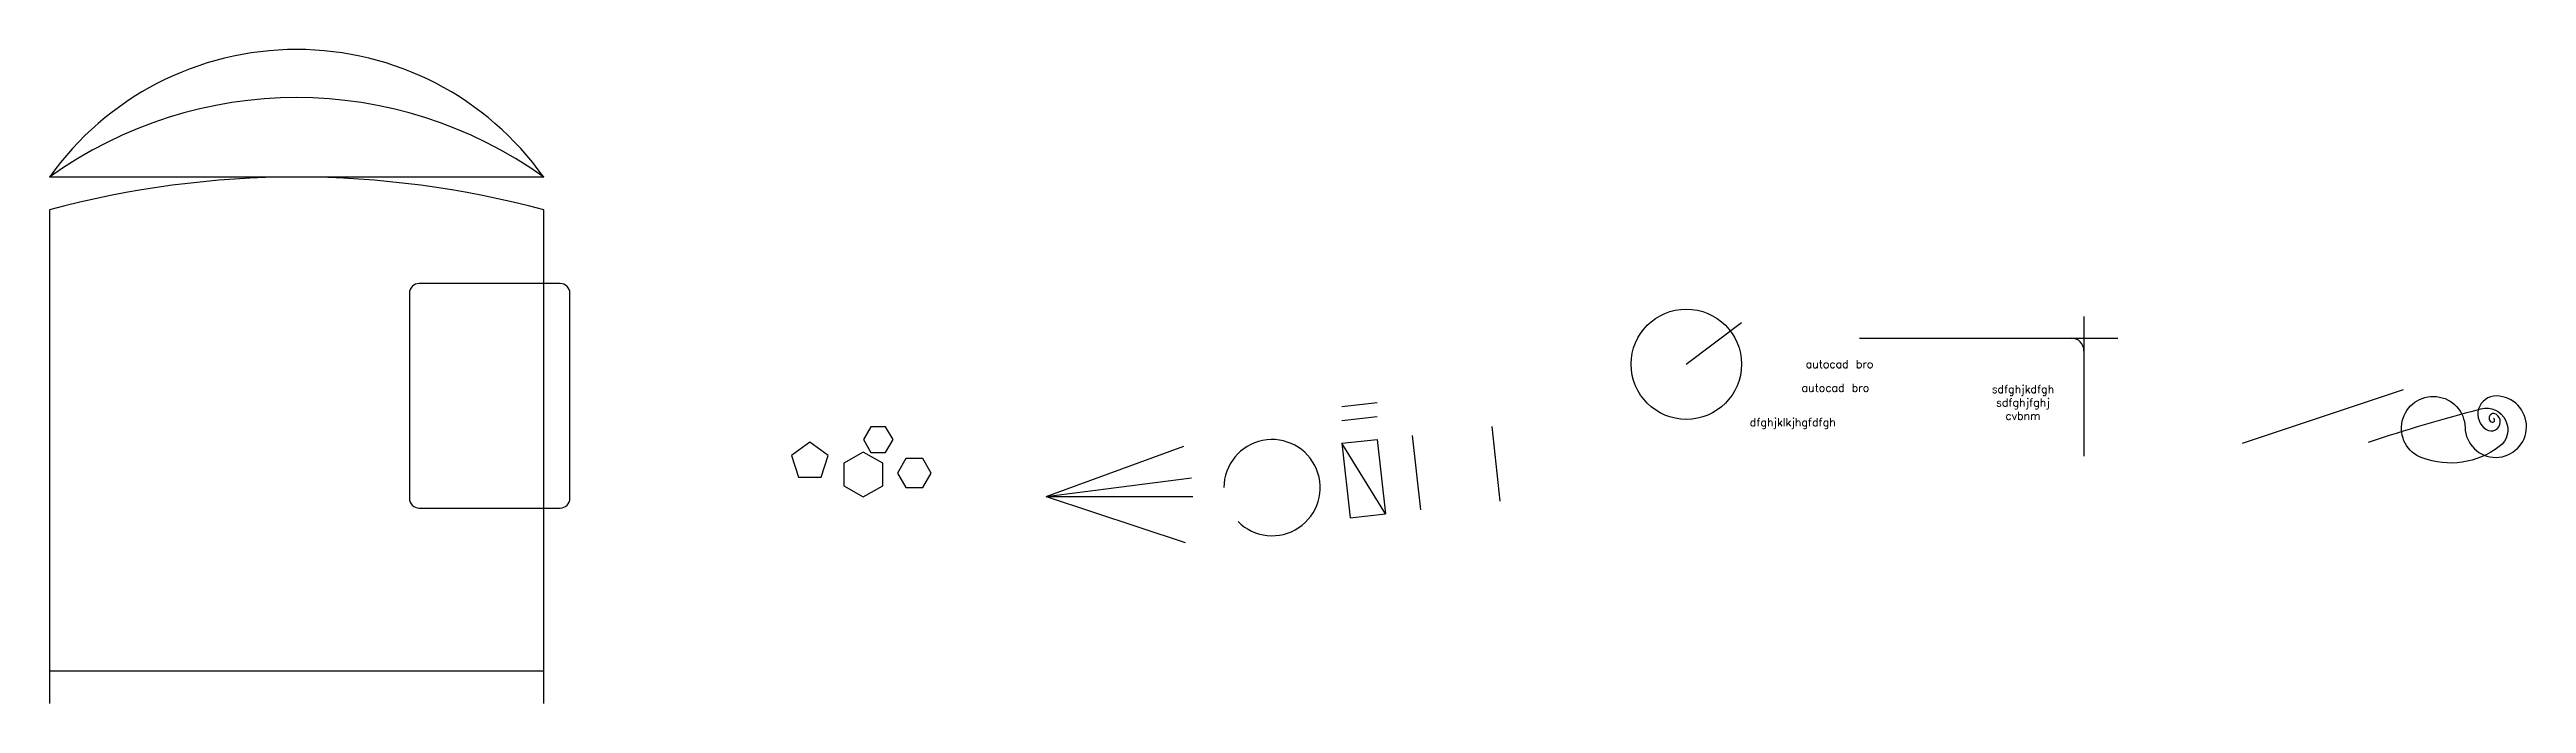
# Model space of a CAD drawing. Header units: millimetres. Extents: x 53 to 825, y -41 to 163.
import ezdxf

# ---------------------------------------------------------------- set-up
doc = ezdxf.new("R2010")
doc.units = ezdxf.units.MM
doc.styles.add('my', font='txt.shx')
doc.styles.get("Standard").update_dxf_attribs({"font": 'txt.shx'})

msp = doc.modelspace()

# ---------------------------------------------------------------- linework, layer by layer
for p, q in [((206.88, 123.04), (52.9, 123.04)), ((52.9, 112.86), (52.9, -41.11)), ((206.88, -41.11), (206.88, 112.86)), ((562.89, 64.69), (580.1, 77.75)), ((686.8, 79.6), (686.8, 36)), ((616.8, 72.85), (697.31, 72.85)), ((736.21, 40.11), (786.31, 56.77)), ((455.55, 51.52), (466.53, 52.74)), ((466.53, 48.3), (455.55, 47.08)), ((363.39, 23.48), (406.34, 39.11)), ((455.55, 40.05), (466.53, 41.27)), ((455.55, 40.05), (458.13, 16.82)), ((469.11, 18.04), (455.55, 40.05)), ((466.53, 41.27), (469.11, 18.04)), ((466.53, 41.27), (469.11, 18.04)), ((477.51, 42.49), (480.09, 19.26)), ((502.25, 45.24), (504.83, 22.01)), ((363.39, 23.48), (408.73, 29.22)), ((363.39, 23.48), (409.09, 23.48)), ((363.39, 23.48), (406.78, 9.14)), ((458.13, 16.82), (469.11, 18.04)), ((52.9, -30.94), (206.88, -30.94))]:
    msp.add_line(p, q)
msp.add_lwpolyline([(165.04, 22.85, 0.414214), (168.04, 19.85), (212.04, 19.85, 0.414214), (215.04, 22.85), (215.04, 86.85, 0.414214), (212.04, 89.85), (168.04, 89.85, 0.414214), (165.04, 86.85)], format="xyb", close=True)
msp.add_lwpolyline([(775.49, 40.41, -0.016687), (810.49, 50.77, -0.820308), (816.2, 38.99, -0.256511), (792.16, 35.46, -1.884255), (805.53, 44.99, 2.333306), (815.33, 54.79, 0.761939), (812.17, 44.31, 1), (815.19, 49.11, 1), (813.68, 46.71, 1), (814.43, 47.91, -2.177131)], format="xyb")
for points in [[(289.81, 40.37), (284.1, 36.23), (286.28, 29.52), (293.33, 29.52), (295.51, 36.23)], [(308.78, 45.18), (306.47, 41.18), (308.78, 37.18), (313.4, 37.18), (315.71, 41.18), (313.4, 45.18)], [(300.38, 26.79), (306.44, 23.29), (312.5, 26.79), (312.5, 33.79), (306.44, 37.29), (300.38, 33.79)], [(319.74, 26.2), (325.01, 26.2), (327.65, 30.76), (325.01, 35.32), (319.74, 35.32), (317.11, 30.76)]]:
    msp.add_lwpolyline(points, close=True)
msp.add_circle((562.89, 64.69), 17.2)
for centre, radius, start, end in [((129.89, 68.51), 94.35, 35.31057, 144.68943), ((129.89, 16.02), 131.83, 54.26732, 125.73268), ((129.89, -172.57), 295.63, 74.9048, 105.0952), ((682.8, 68.85), 4, 0, 90), ((433.81, 26.21), 15, 225, 180)]:
    msp.add_arc(centre, radius, start, end)

# ---------------------------------------------------------------- texts
msp.add_text('autocad bro', height=2.5).set_placement((600.09, 63.51))
at = {"style": 'my'}
for s, p in [('autocad bro', (598.81, 56.12)), ('dfghjklkjhgfdfgh', (582.67, 45.34))]:
    msp.add_text(s, height=2.5, dxfattribs=at).set_placement(p)
at = {"insert": (648.5, 58.21), "char_height": 2.5, "width": 38.5453, "attachment_point": 1, "style": 'my'}
msp.add_mtext('\\pxqc;sdfghjkdfgh\\Psdfghjfghj\\Pcvbnm', dxfattribs=at)

doc.saveas('drawing.dxf')
